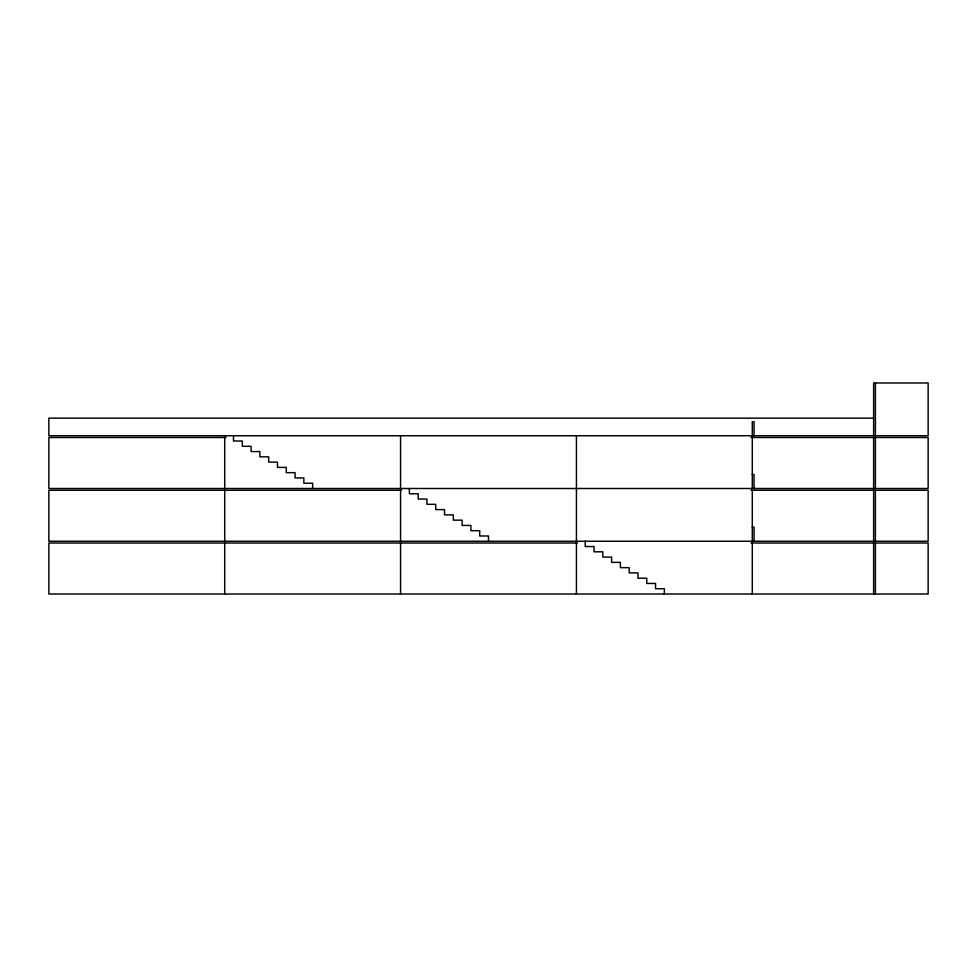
<?xml version="1.0" encoding="UTF-8"?>
<svg xmlns="http://www.w3.org/2000/svg" width="977" height="977" viewBox="0 0 977 977"><rect width="100%" height="100%" fill="white"/><g stroke="black" fill="none" stroke-linecap="round" stroke-linejoin="round"><path stroke-width="1.47" d="M873.633 418.156L48.85 418.156L48.85 435.742L928.15 435.742L928.15 382.984L873.633 382.984L873.633 435.742M225.931 437.501L48.85 437.501L48.85 488.5L928.15 488.5L928.15 437.501L751.069 437.501M752.29 474.431L754.049 474.431L754.049 488.5M401.486 490.259L48.85 490.259L48.85 541.258L928.15 541.258L928.15 490.259L751.069 490.259M752.29 527.189L754.049 527.189L754.049 541.258M577.456 543.017L48.85 543.017L48.85 594.016L928.15 594.016L928.15 543.017L751.069 543.017M875.392 382.984L875.392 435.742M875.392 437.501L875.392 488.5M875.392 490.259L875.392 541.258M875.392 543.017L875.392 594.016M873.633 437.501L873.633 488.5M873.633 490.259L873.633 541.258M873.633 543.017L873.633 594.016M754.049 435.742L754.049 421.673L752.29 421.673L752.29 594.016M664.36 594.016L664.36 588.74L655.567 588.74L655.567 583.464L646.774 583.464L646.774 578.189L637.981 578.189L637.981 572.913L629.188 572.913L629.188 567.637L620.395 567.637L620.395 562.361L611.602 562.361L611.602 557.085L602.809 557.085L602.809 551.81L594.016 551.81L594.016 546.534L585.223 546.534L585.223 541.258M576.43 435.742L576.43 594.016M488.5 541.258L488.5 535.982L479.707 535.982L479.707 530.706L470.914 530.706L470.914 525.431L462.121 525.431L462.121 520.155L453.328 520.155L453.328 514.879L444.535 514.879L444.535 509.603L435.742 509.603L435.742 504.327L426.949 504.327L426.949 499.052L418.156 499.052L418.156 493.776L409.363 493.776L409.363 488.5M400.57 435.742L400.57 541.258M400.57 543.017L400.57 594.016M312.64 488.5L312.64 483.224L303.847 483.224L303.847 477.948L295.054 477.948L295.054 472.673L286.261 472.673L286.261 467.397L277.468 467.397L277.468 462.121L268.675 462.121L268.675 456.845L259.882 456.845L259.882 451.569L251.089 451.569L251.089 446.294L242.296 446.294L242.296 441.018L233.503 441.018L233.503 435.742M224.71 435.742L224.71 488.5M224.71 490.259L224.71 541.258M224.71 543.017L224.71 594.016"/></g></svg>
